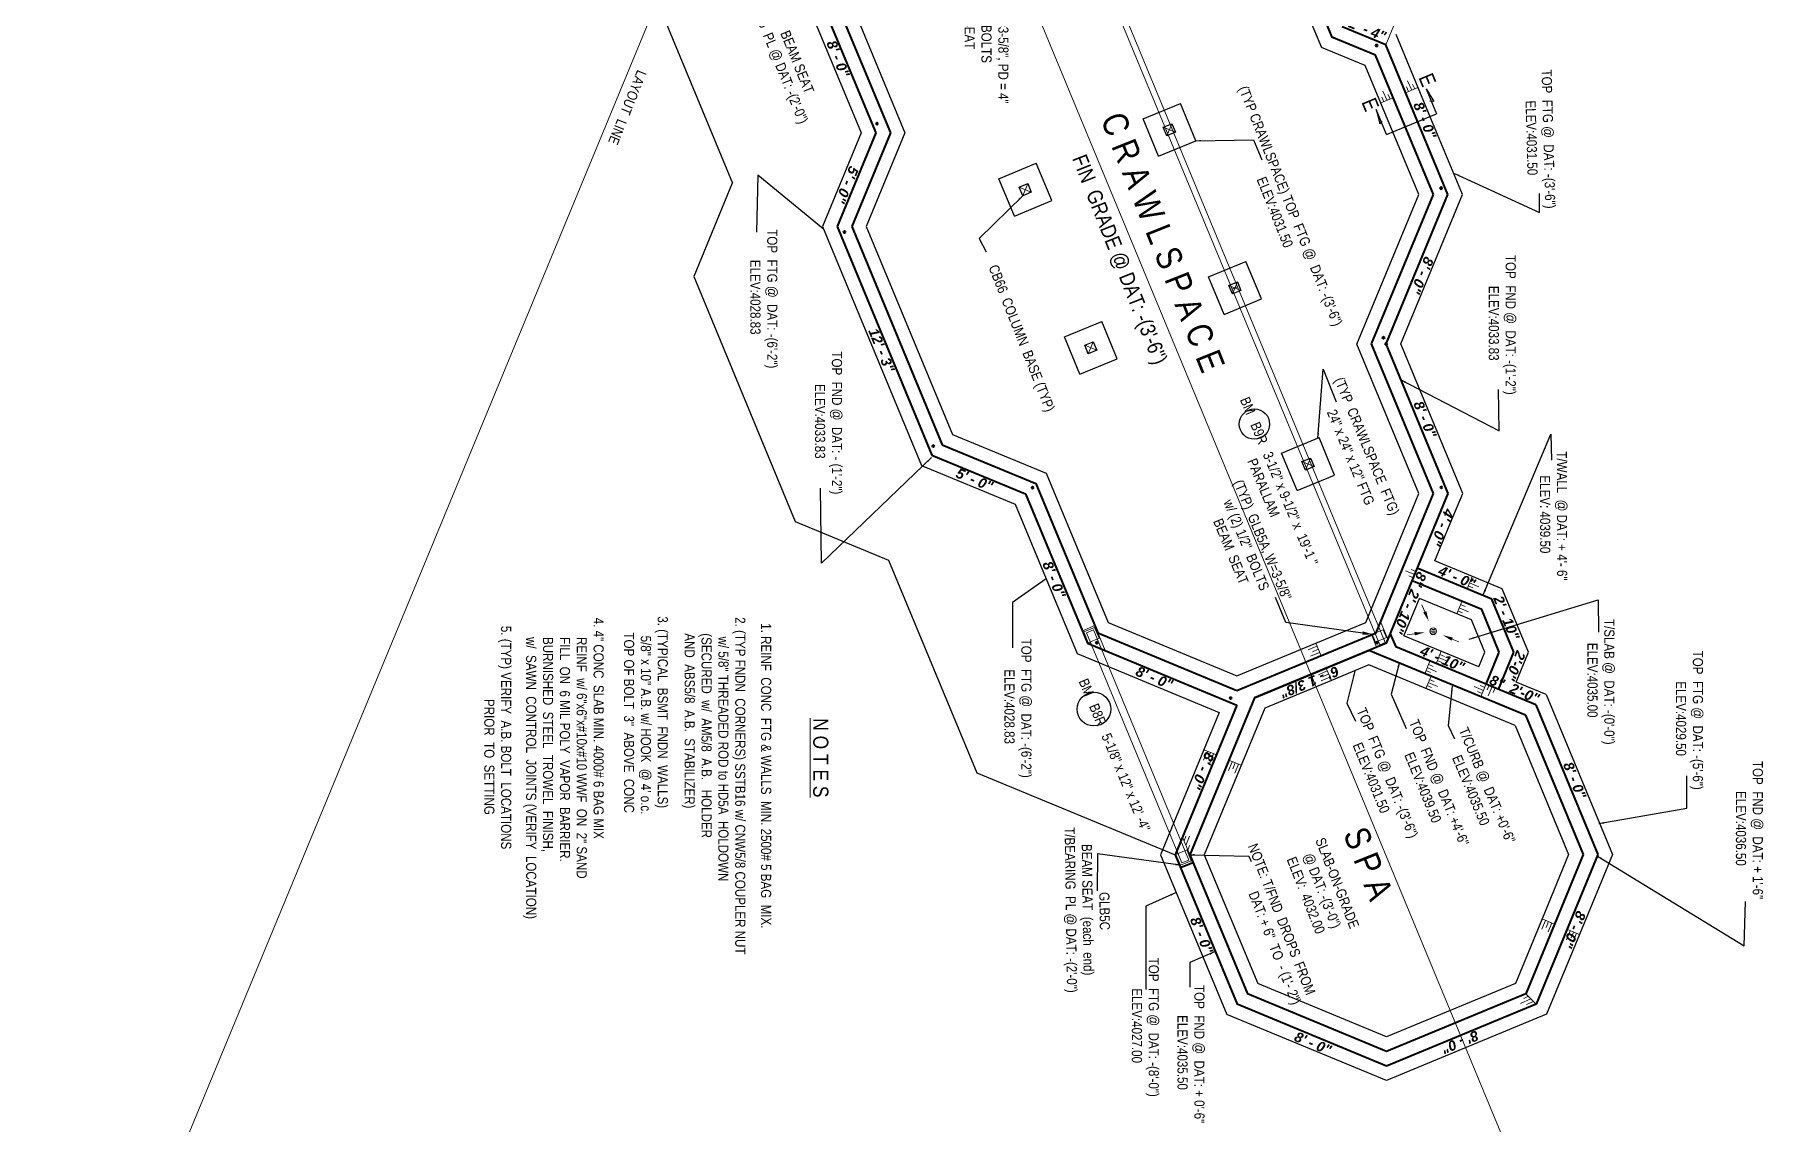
# Model space of a CAD drawing. Extents: x 1662 to 3024, y -14186 to -10515.
# Drawn here: x 1742 to 2768, y -13384 to -12739 of the extents above; entities that cross this region are included whole.
import ezdxf

# ---------------------------------------------------------------- set-up
doc = ezdxf.new("R2010")
doc.units = 0
doc.header["$LTSCALE"] = 50
doc.header["$MEASUREMENT"] = 0
doc.linetypes.add('HIDDEN', pattern=[0.375, 0.25, -0.125])
for name, color, linetype, lineweight in [('BALCONY', 12, 'HIDDEN', 30), ('BEAMS TEXT', 3, 'CONTINUOUS', 20), ('FLOOR BEAMS', 3, 'HIDDEN', 20), ('FOOTING', 7, 'HIDDEN', 30), ('FOOTING TEXT', 7, 'CONTINUOUS', 9), ('FOUNDATION', 7, 'CONTINUOUS', 40), ('FOUNDATION TEXT', 7, 'CONTINUOUS', 9), ('LAYOUT', 6, 'CONTINUOUS', 9), ('WALL FRAMING', 7, 'CONTINUOUS', 30)]:
    doc.layers.add(name, color=color, linetype=linetype, lineweight=lineweight)
for name, color, linetype in [('CONCRETE', 7, 'CONTINUOUS'), ('FL FRAMING STEEL', 7, 'CONTINUOUS'), ('LLTEXT', 7, 'CONTINUOUS')]:
    doc.layers.add(name, color=color, linetype=linetype)
doc.styles.add('ARCHENT', font='technical.ttf', dxfattribs={"height": 2})
doc.styles.add('ARCHENTLTD', font='technical.ttf', dxfattribs={"height": 6})
doc.dimstyles.new('ARCHENT', dxfattribs={"dimtxt": 6, "dimasz": 6, "dimexe": 9, "dimexo": 3, "dimgap": 1, "dimtad": 0, "dimtoh": 1, "dimdec": 3, "dimzin": 0, "dimdsep": 46, "dimlunit": 4, "dimtxsty": 'ARCHENTLTD', "dimcen": 6, "dimaunit": 1, "dimadec": 0, "dimazin": 0, "dimtfac": 1, "dimtdec": 3, "dimtofl": 0, "dimtmove": 0, "dimatfit": 3, "dimfxl": 1, "dimfrac": 2, "dimtolj": 1, "dimtzin": 0, "dimarcsym": 0})
doc.dimstyles.new('ARCHENTLTD', dxfattribs={"dimtxt": 2, "dimasz": 3, "dimexe": 6, "dimexo": 3, "dimgap": 2, "dimtad": 0, "dimdec": 3, "dimzin": 1, "dimdsep": 46, "dimlunit": 4, "dimtxsty": 'ARCHENT', "dimcen": 2, "dimadec": 0, "dimazin": 0, "dimtfac": 1, "dimtdec": 3, "dimtofl": 0, "dimtmove": 0, "dimatfit": 3, "dimfxl": 1, "dimfrac": 2, "dimtolj": 1, "dimtzin": 0, "dimarcsym": 0})

msp = doc.modelspace()

# ---------------------------------------------------------------- hatches: boundary and pattern name
at = {"layer": 'WALL FRAMING', "lineweight": 9, "ltscale": 150}
for points in [[(2538.163, -12745.3879, 1), (2538.163, -12744.7629, 1)], [(2538.163, -12745.3879, 1), (2538.163, -12744.7629, 1)], [(2241.605, -12791.7436, 1), (2241.605, -12791.1186, 1)], [(2241.605, -12791.7436, 1), (2241.605, -12791.1186, 1)], [(2576.4431, -12829.9981, 1), (2576.4431, -12829.3731, 1)], [(2576.4431, -12829.9981, 1), (2576.4431, -12829.3731, 1)], [(2222.339, -12855.9998, 1), (2222.339, -12855.3748, 1)], [(2222.339, -12855.9998, 1), (2222.339, -12855.3748, 1)], [(2542.2554, -12918.7447, 1), (2542.2554, -12918.1197, 1)], [(2542.2554, -12918.7447, 1), (2542.2554, -12918.1197, 1)], [(2274.8286, -12982.4654, -1), (2275.2712, -12982.9067, -1)], [(2274.8286, -12982.4654, -1), (2275.2712, -12982.9067, -1)], [(2333.7401, -13007.0729, -1), (2334.1823, -13007.5145, -1)], [(2333.7401, -13007.0729, -1), (2334.1823, -13007.5145, -1)], [(2576.5366, -13007.4415, 1), (2576.5366, -13006.8165, 1)], [(2576.5366, -13007.4415, 1), (2576.5366, -13006.8165, 1)], [(2372.0991, -13099.5943, 1), (2372.0991, -13098.9693, 1)], [(2372.0991, -13099.5943, 1), (2372.0991, -13098.9693, 1)], [(2538.4473, -13099.5676, 1), (2538.4473, -13098.9426, 1)], [(2538.4473, -13099.5676, 1), (2538.4473, -13098.9426, 1)], [(2451.5126, -13132.45, 1), (2451.5126, -13131.825, 1)], [(2451.5126, -13132.45, 1), (2451.5126, -13131.825, 1)]]:
    msp.add_hatch(color=256, dxfattribs=at).paths.add_polyline_path(points)

# ---------------------------------------------------------------- linework, layer by layer
at = {"layer": 'BALCONY', "color": 3, "linetype": 'HIDDEN', "lineweight": 25, "ltscale": 150}
msp.add_line((2106.0621, -12706.8133), (2155.7953, -12826.6376), dxfattribs=at)
at = {"layer": 'BALCONY', "linetype": 'HIDDEN', "lineweight": 25, "ltscale": 150}
for p, q in [((2155.7535, -12826.6376), (2132.8337, -12882.0828)), ((2132.8337, -12882.0828), (2193.0858, -13027.3743)), ((2193.0858, -13027.3743), (2248.4604, -13050.2649)), ((2248.4604, -13050.2649), (2300.8228, -13176.4241)), ((2248.5022, -13050.2649), (2300.8646, -13176.4241)), ((2300.8228, -13176.4241), (2418.6141, -13225.1163)), ((2300.8646, -13176.4241), (2418.49, -13225.0477))]:
    msp.add_line(p, q, dxfattribs=at)
at = {"layer": 'BEAMS TEXT', "linetype": 'Continuous', "lineweight": 30, "ltscale": 75}
for centre, radius in [((2465.6261, -12969.6096), 9), ((2370.3709, -13138.6672), 10)]:
    msp.add_circle(centre, radius, dxfattribs=at)
at = {"layer": 'CONCRETE', "lineweight": 20, "ltscale": 75}
msp.add_line((2543.6819, -12744.7252), (2555.3387, -12716.5267), dxfattribs=at)
at = {"layer": 'CONCRETE', "lineweight": 9, "ltscale": 50}
for p, q in [((2572.7363, -13091.4959), (2570.8878, -13091.4959)), ((2573.1865, -13092.4962), (2570.1751, -13092.4505)), ((2572.6776, -13093.3461), (2570.8291, -13093.3754))]:
    msp.add_line(p, q, dxfattribs=at)
msp.add_circle((2571.6688, -13092.4766), 2, dxfattribs=at)
at = {"layer": 'FL FRAMING STEEL', "color": 7, "lineweight": 9, "ltscale": 50}
for p, q in [((2566.7409, -13080.9464), (2565.0353, -13076.8747)), ((2560.7187, -13093.9736), (2556.3481, -13094.5939)), ((2582.9583, -13097.1309), (2587.0329, -13098.8295))]:
    msp.add_line(p, q, dxfattribs=at)
for points in [[(2565.8204, -13081.3372), (2569.086, -13086.4691), (2567.6613, -13080.5555)], [(2560.583, -13092.9828), (2566.6632, -13093.1595), (2560.8544, -13094.9643)], [(2582.5691, -13098.052), (2577.4317, -13094.7951), (2583.3476, -13096.2097)]]:
    msp.add_solid(points, dxfattribs=at)
at = {"layer": 'FLOOR BEAMS', "ltscale": 50}
for p, q in [((2326.683, -12586.5619), (2452.4248, -12889.5142)), ((2329.934, -12585.2154), (2455.6767, -12888.1674)), ((2452.4247, -12889.5138), (2540.0406, -13100.5567)), ((2455.6764, -12888.1667), (2452.4248, -12889.5142)), ((2455.6764, -12888.1667), (2543.2746, -13099.2172)), ((2365.8729, -13093.3318), (2370.0415, -13091.6059)), ((2426.6445, -13228.1574), (2370.0386, -13091.6071)), ((2422.4802, -13229.8858), (2365.8811, -13093.3284)), ((2543.275, -13099.2171), (2540.0406, -13100.5567)), ((2422.4802, -13229.8858), (2426.6474, -13228.1562))]:
    msp.add_line(p, q, dxfattribs=at)
at = {"layer": 'FOOTING', "ltscale": 75}
for p, q in [((2195.4338, -12708.2331), (2232.2357, -12796.9016)), ((2221.4104, -12708.2126), (2258.2122, -12796.8809)), ((2490.5842, -12710.5841), (2505.3686, -12746.2047)), ((2570.4165, -12788.2933), (2549.8017, -12738.6073)), ((2531.4433, -12756.9861), (2505.3686, -12746.2047)), ((2563.1457, -12833.3953), (2531.4428, -12756.9848)), ((2589.122, -12833.3773), (2570.4165, -12788.2933)), ((2232.2357, -12796.8993), (2209.3148, -12852.3457)), ((2258.2122, -12796.8832), (2235.2908, -12852.3309)), ((2526.4702, -12922.1141), (2563.1457, -12833.3941)), ((2552.4467, -12922.0979), (2589.122, -12833.3785)), ((2209.3148, -12852.3454), (2268.1153, -12994.1363)), ((2235.2908, -12852.3312), (2286.5094, -12975.8393)), ((2563.2718, -13010.7842), (2526.4702, -12922.1164)), ((2589.2483, -13010.7634), (2552.4467, -12922.0957)), ((2286.4995, -12975.8294), (2341.9528, -12998.6837)), ((2268.1009, -12994.205), (2323.6142, -13017.0841)), ((2341.9608, -12998.6918), (2378.7644, -13087.3642)), ((2323.6061, -13017.0761), (2360.4077, -13105.7438)), ((2531.6601, -13087.2539), (2559.6905, -13019.4456)), ((2559.6905, -13019.4456), (2563.2718, -13010.782)), ((2581.8695, -13028.6139), (2589.2483, -13010.7634)), ((2572.7012, -13050.7936), (2581.8695, -13028.6139)), ((2612.7292, -13067.3403), (2572.7016, -13050.7938)), ((2628.2815, -13104.809), (2612.7305, -13067.3411)), ((2554.3641, -13095.1539), (2563.5328, -13072.9734)), ((2594.3758, -13085.7231), (2563.533, -13072.9735)), ((2378.7629, -13087.3627), (2455.2354, -13118.9758)), ((2502.047, -13099.5451), (2531.6601, -13087.2539)), ((2602.3049, -13104.8294), (2594.3742, -13085.7216)), ((2455.233, -13118.9758), (2502.047, -13099.5451)), ((2598.7237, -13113.4904), (2554.3641, -13095.1538)), ((2360.4092, -13105.7453), (2444.7971, -13140.6305)), ((2533.4731, -13112.4856), (2511.2713, -13121.7004)), ((2620.3973, -13148.419), (2533.4708, -13112.4856)), ((2598.7238, -13113.4902), (2602.3049, -13104.8271)), ((2620.9034, -13122.6588), (2628.2813, -13104.8111)), ((2511.2713, -13121.7004), (2471.8215, -13138.0741)), ((2638.7506, -13130.036), (2620.9035, -13122.6587)), ((2638.7523, -13130.0377), (2678.0942, -13224.8259)), ((2444.7965, -13140.6291), (2409.9123, -13225.0174)), ((2471.8231, -13138.0725), (2435.8888, -13225.0011)), ((2620.3957, -13148.4174), (2652.1177, -13224.8466)), ((2409.9123, -13225.0196), (2449.2536, -13319.8063)), ((2435.8888, -13224.9988), (2467.6102, -13301.4266)), ((2652.1177, -13224.8444), (2636.3119, -13263.0801)), ((2678.0942, -13224.8281), (2658.4916, -13272.2487)), ((2636.3119, -13263.0801), (2620.5055, -13301.3174)), ((2658.4916, -13272.2487), (2638.8883, -13319.6708)), ((2544.0816, -13333.0372), (2467.6086, -13301.425)), ((2620.5071, -13301.3158), (2544.0793, -13333.0372)), ((2544.0979, -13359.0137), (2449.2551, -13319.8079)), ((2638.8868, -13319.6724), (2544.1001, -13359.0137))]:
    msp.add_line(p, q, dxfattribs=at)
at = {"layer": 'FOOTING', "lineweight": 9, "ltscale": 75}
for p, q in [((2544.3279, -12777.629), (2541.8231, -12772.1769)), ((2546.1453, -12776.7941), (2544.8929, -12774.068)), ((2562.6623, -12770.0434), (2555.2695, -12773.1007)), ((2557.1485, -12772.407), (2555.8962, -12769.6809)), ((2558.9659, -12771.572), (2556.4612, -12766.1199)), ((2560.7833, -12770.7371), (2559.5309, -12768.011)), ((2548.0243, -12776.1004), (2540.6315, -12779.1577)), ((2542.5105, -12778.464), (2541.2581, -12775.7379)), ((2560.7555, -13058.8438), (2555.1891, -13056.6043)), ((2560.009, -13060.6992), (2557.2258, -13059.5795)), ((2561.502, -13056.9883), (2558.7188, -13055.8686)), ((2592.4075, -13065.5559), (2595.1862, -13066.6867)), ((2593.2256, -13063.7271), (2598.7422, -13066.0865)), ((2594.0121, -13061.8882), (2596.7704, -13063.0679)), ((2586.2954, -13080.3417), (2589.0741, -13081.4725)), ((2587.1135, -13078.5129), (2592.6301, -13080.8723)), ((2587.8999, -13076.674), (2590.6582, -13077.8537)), ((2502.7332, -13101.3376), (2497.4344, -13103.5017)), ((2504.2456, -13105.0406), (2498.9468, -13107.2048)), ((2503.4894, -13103.1891), (2500.0421, -13104.5971)), ((2569.065, -13112.1225), (2571.7857, -13113.3864)), ((2574.07, -13109.916), (2576.8487, -13111.0468)), ((2574.8881, -13108.0872), (2580.4048, -13110.4466)), ((2575.6746, -13106.2483), (2578.4329, -13107.428)), ((2508.8916, -13116.0324), (2503.6097, -13118.2374)), ((2510.4326, -13119.7237), (2505.1506, -13121.9287)), ((2509.6621, -13117.8781), (2506.2258, -13119.3126)), ((2567.3798, -13115.7502), (2570.1005, -13117.0141)), ((2568.2224, -13113.9364), (2573.6639, -13116.4641)), ((2568.776, -13122.873), (2574.2926, -13125.2324)), ((2569.5625, -13121.0342), (2572.3208, -13122.2139)), ((2567.9579, -13124.7018), (2570.7366, -13125.8326)), ((2601.5882, -13127.6093), (2596.1029, -13125.178)), ((2600.7777, -13129.4378), (2598.0351, -13128.2221)), ((2602.3986, -13125.7809), (2599.656, -13124.5652)), ((2604.8605, -13124.522), (2603.7297, -13127.3007)), ((2606.6893, -13125.3401), (2604.3299, -13130.8568)), ((2608.5282, -13126.1266), (2607.3485, -13128.8849)), ((2437.6903, -13163.6779), (2435.4987, -13168.9655)), ((2439.5379, -13164.4438), (2438.1121, -13167.8837)), ((2441.3855, -13165.2096), (2439.1938, -13170.4971)), ((2452.389, -13169.8278), (2450.2382, -13175.1321)), ((2454.2424, -13170.5793), (2452.8432, -13174.0302)), ((2456.0959, -13171.3308), (2453.9451, -13176.6351)), ((2423.8517, -13216.8027), (2424.919, -13213.9989)), ((2424.9993, -13219.6313), (2427.1338, -13214.0238)), ((2426.1155, -13222.3207), (2427.1828, -13219.517)), ((2638.3742, -13263.9481), (2636.1826, -13269.2356)), ((2640.2218, -13264.7139), (2638.796, -13268.1538)), ((2642.0694, -13265.4797), (2639.8777, -13270.7672)), ((2653.0729, -13270.0979), (2650.9221, -13275.4022)), ((2654.9263, -13270.8494), (2653.5271, -13274.3003)), ((2656.7798, -13271.601), (2654.629, -13276.9053)), ((2629.7099, -13310.5198), (2623.6231, -13313.3439)), ((2628.224, -13309.0044), (2625.5027, -13310.267)), ((2631.2217, -13312.0231), (2627.1862, -13313.8955))]:
    msp.add_line(p, q, dxfattribs=at)
at = {"layer": 'FOOTING', "ltscale": 50}
for p, q in [((2399.5025, -12788.5907), (2421.6756, -12779.4063)), ((2430.86, -12801.5794), (2421.6756, -12779.4063)), ((2408.6869, -12810.7638), (2399.5025, -12788.5907)), ((2408.6869, -12810.7638), (2430.86, -12801.5794)), ((2313.9572, -12824.1074), (2336.1303, -12814.923)), ((2345.3147, -12837.0961), (2336.1303, -12814.923)), ((2323.1416, -12846.2805), (2313.9572, -12824.1074)), ((2323.1416, -12846.2805), (2345.3147, -12837.0961)), ((2438.4112, -12882.3624), (2460.5844, -12873.178)), ((2469.7688, -12895.3511), (2460.5844, -12873.178)), ((2447.5957, -12904.5355), (2438.4112, -12882.3624)), ((2447.5957, -12904.5355), (2469.7688, -12895.3511)), ((2352.8761, -12917.8642), (2375.0492, -12908.6798)), ((2384.2336, -12930.8529), (2375.0492, -12908.6798)), ((2362.0605, -12940.0373), (2352.8761, -12917.8642)), ((2362.0605, -12940.0373), (2384.2336, -12930.8529)), ((2481.7856, -12986.8391), (2503.9587, -12977.6547)), ((2513.1431, -12999.8278), (2503.9587, -12977.6547)), ((2490.97, -13009.0122), (2481.7856, -12986.8391)), ((2490.97, -13009.0122), (2513.1431, -12999.8278))]:
    msp.add_line(p, q, dxfattribs=at)
at = {"layer": 'FOOTING', "lineweight": 9, "ltscale": 1.5}
for p, q in [((2594.8813, -13059.9624), (2591.8253, -13067.355)), ((2588.7691, -13074.7482), (2585.713, -13082.1414)), ((2576.5438, -13104.3225), (2573.4879, -13111.7151)), ((2570.4317, -13119.1083), (2567.3755, -13126.5015))]:
    msp.add_line(p, q, dxfattribs=at)
at = {"layer": 'FOOTING', "lineweight": 20, "ltscale": 75}
for p, q in [((2502.0808, -13099.6266), (2505.1557, -13107.0121)), ((2508.2306, -13114.3975), (2511.3054, -13121.783)), ((2443.022, -13165.8665), (2435.6288, -13162.8103)), ((2457.8085, -13171.9789), (2450.4152, -13168.9227)), ((2643.7059, -13266.1366), (2636.3127, -13263.0804)), ((2658.4924, -13272.249), (2651.0991, -13269.1928))]:
    msp.add_line(p, q, dxfattribs=at)
at = {"layer": 'FOOTING TEXT', "linetype": 'Continuous', "lineweight": 30, "ltscale": 25}
for p, q in [((2567.5385, -12770.8318), (2573.665, -12785.6157)), ((2567.5385, -12770.8318), (2572.0273, -12778.3316)), ((2537.9643, -12783.0946), (2540.1029, -12791.5694)), ((2544.1002, -12797.8677), (2537.9736, -12783.0838)), ((2572.0273, -12778.3316), (2569.8105, -12778.1366)), ((2540.1029, -12791.5694), (2541.5306, -12789.8623)), ((2544.1002, -12797.8677), (2573.665, -12785.6157))]:
    msp.add_line(p, q, dxfattribs=at)
at = {"layer": 'FOUNDATION', "ltscale": 50}
for p, q in [((2494.964, -12700.1043), (2511.569, -12740.1115)), ((2543.9137, -13099.4905), (2465.6953, -13131.9551)), ((2632.6333, -13136.1639), (2549.4755, -13101.7896)), ((2626.5147, -13142.2912), (2533.4658, -13103.8269)), ((2465.6953, -13131.9551), (2427.2301, -13225.0061)), ((2455.2459, -13136.2921), (2418.571, -13225.0123)), ((2626.5147, -13142.2912), (2660.7764, -13224.8393)), ((2632.6333, -13136.1639), (2669.4355, -13224.8332)), ((2418.571, -13225.0123), (2455.3726, -13313.6801)), ((2427.2301, -13225.0061), (2461.4911, -13307.5528)), ((2660.7764, -13224.8393), (2626.6333, -13307.4348)), ((2669.4355, -13224.8332), (2632.7606, -13313.5534)), ((2544.0866, -13341.6959), (2461.4911, -13307.5528)), ((2626.6333, -13307.4348), (2544.0866, -13341.6959)), ((2544.0928, -13350.355), (2455.3726, -13313.6801)), ((2632.7606, -13313.5534), (2544.0928, -13350.355))]:
    msp.add_line(p, q, dxfattribs=at)
at = {"layer": 'FOUNDATION', "ltscale": 75}
for p, q in [((2204.0925, -12708.2258), (2240.8944, -12796.8943)), ((2212.7518, -12708.2199), (2249.5536, -12796.8882)), ((2537.5626, -12750.8594), (2511.569, -12740.1115)), ((2543.6819, -12744.7327), (2517.7226, -12733.999)), ((2571.8044, -12833.3891), (2537.5626, -12750.8594)), ((2580.4633, -12833.3835), (2543.6819, -12744.7327)), ((2240.8944, -12796.8943), (2217.9735, -12852.3407)), ((2249.5536, -12796.8882), (2226.6321, -12852.3359)), ((2535.1289, -12922.1091), (2571.8044, -12833.3891)), ((2543.7881, -12922.103), (2580.4633, -12833.3835)), ((2217.9735, -12852.3407), (2274.2119, -12988.0708)), ((2226.6321, -12852.3359), (2280.3885, -12981.9636)), ((2571.9305, -13010.7769), (2535.1289, -12922.1091)), ((2580.5896, -13010.7707), (2543.7881, -12922.103)), ((2274.2118, -12988.0708), (2329.7252, -13010.9499)), ((2280.3885, -12981.9636), (2335.8418, -13004.818)), ((2335.8418, -13004.818), (2372.6453, -13093.4904)), ((2329.7252, -13010.9499), (2366.5267, -13099.6176)), ((2537.7874, -13093.3724), (2571.9305, -13010.7769)), ((2543.9147, -13099.4909), (2580.5896, -13010.7707)), ((2366.5267, -13099.6176), (2455.2466, -13136.2936)), ((2372.6453, -13093.4904), (2455.2404, -13127.6344)), ((2455.2404, -13127.6344), (2537.7874, -13093.3724)), ((2465.6945, -13131.9571), (2533.3823, -13103.8625))]:
    msp.add_line(p, q, dxfattribs=at)
at = {"layer": 'FOUNDATION', "ltscale": 150}
for p, q in [((2606.6118, -13073.4681), (2562.2522, -13055.1308)), ((2600.4932, -13079.5954), (2559.196, -13062.524)), ((2610.9636, -13104.8221), (2600.4932, -13079.5954)), ((2619.6229, -13104.8163), (2606.6115, -13073.4673)), ((2603.0608, -13123.9396), (2610.9636, -13104.8221)), ((2610.454, -13126.9958), (2619.6226, -13104.8161))]:
    msp.add_line(p, q, dxfattribs=at)
at = {"layer": 'FOUNDATION', "color": 7, "lineweight": 9, "ltscale": 75}
for p, q in [((2363.4979, -13092.1505), (2370.8895, -13089.0902)), ((2364.3412, -13092.8837), (2370.8087, -13090.2059)), ((2373.4681, -13096.6546), (2370.8087, -13090.2059)), ((2540.5232, -13086.7542), (2544.8689, -13097.1827)), ((2367.0005, -13099.3324), (2364.3412, -13092.8837)), ((2367.0005, -13099.3324), (2373.4681, -13096.6546)), ((2372.682, -13093.4197), (2377.0097, -13103.8722)), ((2535.0822, -13094.4952), (2538.159, -13101.879)), ((2427.2301, -13225.0061), (2422.8934, -13214.5574)), ((2419.0317, -13224.8473), (2425.4969, -13222.1639)), ((2419.0317, -13224.8473), (2421.7148, -13231.2862)), ((2425.4969, -13222.1639), (2428.18, -13228.6028)), ((2421.7148, -13231.2862), (2428.18, -13228.6028))]:
    msp.add_line(p, q, dxfattribs=at)
at = {"layer": 'FOUNDATION', "linetype": 'HIDDEN', "lineweight": 9, "ltscale": 50}
for p, q in [((2542.02, -13091.6214), (2535.5524, -13094.3001)), ((2543.9332, -13096.2409), (2537.4656, -13098.9196))]:
    msp.add_line(p, q, dxfattribs=at)
at = {"layer": 'FOUNDATION', "lineweight": 9, "ltscale": 75}
for p, q in [((2542.02, -13091.6214), (2543.9332, -13096.2409)), ((2535.5524, -13094.3001), (2537.4656, -13098.9196))]:
    msp.add_line(p, q, dxfattribs=at)
at = {"layer": 'FOUNDATION', "color": 7, "ltscale": 75}
for p, q in [((2546.207, -13093.9458), (2549.4755, -13101.7896)), ((2421.758, -13232.6909), (2429.1468, -13229.6242))]:
    msp.add_line(p, q, dxfattribs=at)
at = {"layer": 'FOUNDATION', "lineweight": 20, "ltscale": 50}
for p, q in [((2569.7666, -13110.2465), (2566.7104, -13117.6397)), ((2603.0361, -13123.9993), (2599.9799, -13131.3925)), ((2626.6514, -13307.4784), (2632.7606, -13313.5534))]:
    msp.add_line(p, q, dxfattribs=at)
at = {"layer": 'FOUNDATION', "lineweight": 50, "ltscale": 1.5}
for centre in [(2538.163, -12745.0754), (2241.605, -12791.4311), (2576.4431, -12829.6856), (2222.339, -12855.6873), (2542.2331, -12918.4339), (2543.7881, -12922.103), (2275.0499, -12982.6861), (2333.9612, -13007.2937), (2576.5366, -13007.129), (2372.0991, -13099.2818), (2538.4473, -13099.2551), (2451.5126, -13132.1375)]:
    msp.add_circle(centre, 0.5, dxfattribs=at)
at = {"layer": 'LAYOUT', "color": 6, "ltscale": 150}
for p, q in [((1741.672, -13611.2695), (2222.4188, -12450.1327)), ((2703.6013, -13611.2695), (2222.4055, -12450.1006))]:
    msp.add_line(p, q, dxfattribs=at)
at = {"layer": 'WALL FRAMING', "color": 6, "lineweight": 9, "ltscale": 75}
for p, q in [((2418.7349, -12796.557), (2411.5488, -12793.5804)), ((2416.6301, -12791.4757), (2413.6535, -12798.6618)), ((2333.1896, -12832.0737), (2326.0035, -12829.0971)), ((2331.0848, -12826.9924), (2328.1083, -12834.1785)), ((2455.5486, -12885.2438), (2452.572, -12892.4299)), ((2457.6534, -12890.3251), (2450.4673, -12887.3485)), ((2372.1085, -12925.8306), (2364.9224, -12922.854)), ((2370.0037, -12920.7492), (2367.0271, -12927.9353)), ((2501.018, -12994.8054), (2493.8319, -12991.8288)), ((2498.9132, -12989.7241), (2495.9366, -12996.9102))]:
    msp.add_line(p, q, dxfattribs=at)
at = {"layer": 'WALL FRAMING', "color": 6, "ltscale": 75}
for points in [[(2416.6301, -12791.4757), (2418.7349, -12796.557), (2413.6535, -12798.6618), (2411.5488, -12793.5804)], [(2331.0848, -12826.9924), (2333.1896, -12832.0737), (2328.1083, -12834.1785), (2326.0035, -12829.0971)], [(2455.5486, -12885.2438), (2457.6534, -12890.3251), (2452.572, -12892.4299), (2450.4673, -12887.3485)], [(2370.0037, -12920.7492), (2372.1085, -12925.8306), (2367.0271, -12927.9353), (2364.9224, -12922.854)], [(2498.9132, -12989.7241), (2501.018, -12994.8054), (2495.9366, -12996.9102), (2493.8319, -12991.8288)]]:
    msp.add_lwpolyline(points, close=True, dxfattribs=at)
at = {"layer": 'WALL FRAMING', "lineweight": 9, "ltscale": 150}
for centre in [(2538.163, -12745.0754), (2538.163, -12745.0754), (2576.4431, -12829.6856), (2576.4431, -12829.6856), (2333.9612, -13007.2937), (2333.9612, -13007.2937), (2576.5366, -13007.129), (2576.5366, -13007.129), (2372.0991, -13099.2818), (2372.0991, -13099.2818), (2538.4473, -13099.2551), (2538.4473, -13099.2551), (2451.5126, -13132.1375), (2451.5126, -13132.1375)]:
    msp.add_circle(centre, 0.3125, dxfattribs=at)
at = {"layer": 'WALL FRAMING', "color": 9, "linetype": 'Continuous', "lineweight": 5, "ltscale": 150}
for centre in [(2538.163, -12745.0754), (2538.163, -12745.0754), (2241.605, -12791.4311), (2241.605, -12791.4311), (2576.4431, -12829.6856), (2576.4431, -12829.6856), (2222.339, -12855.6873), (2222.339, -12855.6873), (2275.0499, -12982.6861), (2275.0499, -12982.6861), (2576.5366, -13007.129), (2576.5366, -13007.129), (2538.4473, -13099.2551), (2538.4473, -13099.2551)]:
    msp.add_circle(centre, 0.3125, dxfattribs=at)

# ---------------------------------------------------------------- texts
at = {"layer": 'BEAMS TEXT', "linetype": 'Continuous', "lineweight": 9, "char_height": 6, "attachment_point": 5, "rotation": 292.6375, "style": 'ARCHENTLTD'}
for s, insert in [('BM   B9R   3-1/2" x 9-1/2" x  19\'-1 "\\PPARALLAM \\P\\P  ', (2466.4692, -13009.2429)), ('BM   B8R   5-1/8" x 12" x 12\' -4"\\P\\P  ', (2373.3866, -13169.7597))]:
    msp.add_mtext(s, dxfattribs=dict(at, insert=insert))
at = {"layer": 'FOOTING TEXT', "ltscale": 50, "char_height": 6, "attachment_point": 5, "style": 'ARCHENT'}
for s, insert, rotation in [(' GLB5C  BEAM SEAT\\PT/BEARING  PL @ DAT: -(2\'-0")', (2183.513, -12743.9573), 292.1521936), (' TOP  FTG @  DAT: -(3\'-6") \\PELEV:4031.50', (2635.0649, -12799.7248), 271.56078), ('(TYP CRAWLSPACE) TOP  FTG @  DAT: -(3\'-6") \\PELEV:4031.50', (2482.4067, -12842.0808), 291.7855899), (' TOP  FTG @  DAT: -(6\'-2") \\PELEV:4028.83', (2174.4441, -12894.3532), 270), ('5. (TYP) VERIFY  A.B. BOLT  LOCATIONS\\P            PRIOR  TO  SETTING', (2016.5134, -13155.5422), 270), (' T/SLAB @  DAT: -(0\'-0") \\PELEV:4035.00', (2671.2178, -13121.5034), 270), (' TOP  FTG @  DAT: -(6\'-2") \\PELEV:4028.83', (2325.2261, -13137.1777), 270), (' TOP  FTG @  DAT: -(5\'-6") \\PELEV:4029.50', (2723.7786, -13144.2874), 270), (' TOP  FTG @  DAT: -(3\'-6") \\PELEV:4031.50', (2539.5772, -13177.5184), 292.3267234), (' TOP  FND @  DAT: +4\'-6" \\PELEV:4039.50', (2570.2525, -13183.2746), 292.3267234), (' T/CURB @  DAT: +0\'-6" \\PELEV:4035.50', (2598.7116, -13184.8783), 292.7586085), (' GLB5C\\PBEAM SEAT  (each  end)\\PT/BEARING  PL @ DAT: -(2\'-0")', (2365.7953, -13257.6393), 270.8557136), (' TOP  FTG @  DAT: -(8\'-0") \\PELEV:4027.00', (2400.8472, -13326.4018), 270)]:
    msp.add_mtext(s, dxfattribs=dict(at, insert=insert, rotation=rotation))
at = {"layer": 'FOUNDATION TEXT', "color": 1, "lineweight": 20, "ltscale": 75, "insert": (2523.4415, -12728.4812), "char_height": 6, "attachment_point": 1, "rotation": 337.2855903, "style": 'ARCHENTLTD'}
msp.add_mtext('{\\fArial|b1|i1|c0|p34;2\' - 4"}', dxfattribs=at)
at = {"layer": 'FOUNDATION TEXT', "color": 1, "lineweight": 20, "ltscale": 75, "char_height": 6, "width": 48.625, "attachment_point": 1, "style": 'ARCHENTLTD'}
for s, insert, rotation in [('{\\fArial|b1|i1|c0|p34;8\' - 0"}', (2217.0355, -12741.3088), 292.2855903), ('{\\fArial|b1|i1|c0|p34;8\' - 0"}', (2565.2733, -12777.7996), 292.2855903), ('{\\fArial|b1|i1|c0|p34;5\' - 0"}', (2231.0372, -12818.3472), 247.2855903), ('{\\fArial|b1|i1|c0|p34;8\' - 0"}', (2572.3499, -12872.0455), 247.2855903), ('{\\fArial|b1|i1|c0|p34;12\' - 3"}', (2241.9158, -12911.9823), 292.2855903), ('{\\fArial|b1|i1|c0|p34;8\' - 0"}', (2565.3896, -12955.1783), 292.2855903), ('{\\fArial|b1|i1|c0|p34;5\' - 0"}', (2290.1598, -12995.4203), 337.2855903), ('{\\fArial|b1|i1|c0|p34;4\' - 0"}', (2584.3064, -13021.4675), 247.2855903), ('{\\fArial|b1|i1|c0|p34;8\' - 0"}', (2345.2077, -13050.1514), 292.2855903), ('{\\fArial|b1|i1|c0|p34;8"}', (2568.107, -13058.9401), 247.2855903), ('{\\fArial|b1|i1|c0|p34;4\' - 0"}', (2576.515, -13053.2709), 337.2855903), ('{\\fArial|b1|i1|c0|p34;2\' - 10"}', (2563.9086, -13069.3947), 247.2855903), ('{\\fArial|b1|i1|c0|p34;2\' - 10"}', (2612.8176, -13070.6601), 292.2855903), ('{\\fArial|b1|i1|c0|p34;4\' - 10"}', (2565.7499, -13100.7878), 337.2855903), ('{\\fArial|b1|i1|c0|p34;2\'-0"}', (2626.8717, -13105.7086), 247.6326606), ('{\\fArial|b1|i1|c0|p34;8\' - 0"}', (2396.9055, -13112.9637), 337.2855903), ('{\\fArial|b1|i1|c0|p34;6\' - 1 3/8"}', (2516.5988, -13118.5106), 202.2855903), ('{\\fArial|b1|i1|c0|p34;8"}', (2606.8699, -13118.0849), 337.2855903), ('{\\fArial|b1|i1|c0|p34;2\'-0"}', (2618.8188, -13123.0354), 337.2855903), ('{\\fArial|b1|i1|c0|p34;8\' - 0"}', (2442.1571, -13165.9017), 247.2855903), ('{\\fArial|b1|i1|c0|p34;8\' - 0"}', (2654.2351, -13169.24), 292.2855903), ('{\\fArial|b1|i1|c0|p34;8\' - 0"}', (2432.7834, -13261.1536), 292.2855903), ('{\\fArial|b1|i1|c0|p34;8\' - 0"}', (2662.6568, -13260.0417), 247.2855903), ('{\\fArial|b1|i1|c0|p34;8\' - 0"}', (2491.0383, -13329.6778), 337.2855903), ('{\\fArial|b1|i1|c0|p34;8\' - 0"}', (2599.4815, -13334.664), 202.2855903)]:
    msp.add_mtext(s, dxfattribs=dict(at, insert=insert, rotation=rotation))
at = {"layer": 'FOUNDATION TEXT', "lineweight": 30, "ltscale": 50, "char_height": 9, "attachment_point": 5, "rotation": 292.51939, "style": 'ARCHENT'}
for insert in [(2568.3231, -12765.4721), (2534.4805, -12780.0779)]:
    msp.add_mtext('E', dxfattribs=dict(at, insert=insert))
at = {"layer": 'FOUNDATION TEXT', "ltscale": 50, "attachment_point": 5, "style": 'ARCHENT'}
for s, insert, char_height, rotation in [('C R A W L S P A C E', (2411.2704, -12861.7353), 15, 291.7585502), ('FIN  GRADE @ DAT: -(3\'-6")', (2384.608, -12872.4199), 9, 291.5927186), ('CB66  COLUMN  BASE (TYP)', (2326.7213, -12918.9755), 6, 291.5927186), (' TOP  FND @  DAT: -(1\'-2") \\PELEV:4033.83', (2612.6922, -12909.7871), 6, 270), ('(TYP  CRAWLSPACE  FTG)', (2531.6122, -12983.0107), 6, 292.5103274), ('24" x 24" x 12" FTG', (2522.7856, -12989.3206), 6, 292.5103274), ('\\P T/WALL  @ DAT: + 4\'- 6" \\PELEV: 4039.50', (2648.1196, -13023.1351), 6, 270.1149334), (' TOP  FND @  DAT: + 1\'-6"\\PELEV:4036.50', (2759.3418, -13209.4322), 6, 270), ('SLAB-ON-GRADE\\P @ DAT: -(3\'-0")\\PELEV:  4032.00', (2505.4784, -13245.4471), 6, 291.3687797), ('S P A', (2533.1395, -13230.2701), 15, 291.7585503), ('NOTE: T/FND  DROPS  FROM\\P               DAT: + 6"  TO  - (1\'- 2")  ', (2476.3529, -13265.4069), 6, 291.3687797), (' TOP  FND @  DAT: + 0\'-6"\\PELEV:4035.50', (2427.9248, -13342.3294), 6, 270)]:
    msp.add_mtext(s, dxfattribs=dict(at, insert=insert, char_height=char_height, rotation=rotation))
at = {"layer": 'FOUNDATION TEXT', "lineweight": 9, "insert": (2212.8105, -12967.9369), "char_height": 6, "attachment_point": 5, "rotation": 270, "style": 'ARCHENT'}
msp.add_mtext(' TOP  FND @  DAT: - (1\'-2")\\PELEV:4033.83', dxfattribs=at)
at = {"layer": 'FOUNDATION TEXT', "color": 7, "linetype": 'Continuous', "lineweight": 9}
for s, insert, char_height, attachment_point, rotation, style in [('          4. 4" CONC  SLAB MIN. 4000# 6 BAG MIX\\P                REINF  w/ 6"x6"x#10x#10 WWF  ON  2" SAND\\P                FILL  ON  6 MIL POLY  VAPOR  BARRIER.\\P                BURNISHED  STEEL  TROWEL  FINISH,\\P                w/  SAWN  CONTROL  JOINTS (VERIFY  LOCATION)', (2055.5173, -13065.33), 6, 4, 270, 'ARCHENT'), ('3. (TYPICAL  BSMT  FNDN  WALLS)  \\P      5/8" x 10" A.B. w/ HOOK  @ 4\' o.c. \\P     TOP OF BOLT  3"  ABOVE  CONC', (2104.4468, -13083.6142), 6, 4, 270, 'ARCHENT'), ('2. (TYP FNDN  CORNERS) SSTB16 w/ CNW5/8 COUPLER NUT  \\P      w/ 5/8" THREADED ROD to HD5A  HOLDOWN\\P     (SECURED  w/  AM5/8  A.B.   HOLDER\\P     AND  ABS5/8  A.B.  STABILIZER) ', (2163.4898, -13084.1324), 6, 1, 270, 'ARCHENT'), ('             1. REINF  CONC  FTG & WALLS  MIN. 2500# 5 BAG  MIX.\\P                ', (2170.7817, -13062.8797), 6, 4, 270, 'ARCHENT'), ('{\\LN O T E S\\P}  ', (2212.7813, -13191.048), 9, 3, 270.0191667, 'ARCHENTLTD')]:
    msp.add_mtext(s, dxfattribs=dict(at, insert=insert, char_height=char_height, attachment_point=attachment_point, rotation=rotation, style=style))
at = {"layer": 'LAYOUT', "ltscale": 50, "insert": (2093.8371, -12780.9404), "char_height": 6, "attachment_point": 5, "rotation": 247.9254937, "style": 'ARCHENT'}
msp.add_mtext(' LAYOUT  LINE', dxfattribs=at)
at = {"layer": 'LLTEXT', "color": 7, "ltscale": 1.5, "char_height": 6, "attachment_point": 5, "style": 'ARCHENT'}
for s, insert, rotation in [(' (TYP)  GLB5A, W=3-5/8", PD = 4"\\Pw/ (2) 1/2"  BOLTS\\PBEAM  SEAT', (2306.5822, -12726.6962), 270), (' (TYP)  GLB5A, W=3-5/8"\\Pw/ (2) 1/2"  BOLTS\\PBEAM  SEAT', (2460.8758, -13041.2853), 292.559122)]:
    msp.add_mtext(s, dxfattribs=dict(at, insert=insert, rotation=rotation))

# ---------------------------------------------------------------- leaders
at = {"layer": 'FL FRAMING STEEL', "color": 7, "lineweight": 9, "ltscale": 50}
msp.add_leader([(2535.766, -13094.3377), (2484.3225, -13087.213), (2478.113, -13072.3938)], dimstyle='ARCHENT', override={"dimgap": 1, "dimtad": 0}, dxfattribs=at)
at = {"layer": 'FOOTING TEXT', "lineweight": 9, "ltscale": 10}
msp.add_leader([(2430.86, -12801.5794), (2465.0682, -12801.1018), (2470.0484, -12812.9394)], dimstyle='ARCHENTLTD', override={"dimgap": 1, "dimtad": 0}, dxfattribs=at)
at = {"layer": 'FOOTING TEXT', "ltscale": 10}
for points in [[(2209.638, -12853.7315), (2170.9683, -12822.0237), (2170.1846, -12855.7461)], [(2584.4556, -12821.0278), (2634.8633, -12844.2147), (2634.8633, -12832.7525)], [(2328.0956, -12834.1964), (2302.1672, -12859.5567), (2306.3398, -12867.4445)], [(2503.3184, -12977.8656), (2506.4597, -12937.0932), (2514.0818, -12956.4502)], [(2601.4474, -13070.9249), (2641.6076, -12975.6115), (2641.9901, -12990.9229)], [(2342.0069, -13061.4099), (2322.0611, -13075.4219), (2322.0553, -13102.2789)], [(2593.0409, -13097.2386), (2669.6733, -13073.8977), (2669.775, -13093.0875)], [(2551.6488, -13110.8889), (2546.7966, -13129.8032), (2555.7204, -13150.1751)], [(2525.2531, -13116.2352), (2520.4009, -13135.1494), (2525.5976, -13145.853)], [(2583.0391, -13125.033), (2580.6945, -13148.4549), (2584.4075, -13156.2998)], [(2669.9916, -13206.5817), (2722.3288, -13197.4269), (2722.2045, -13178.2704)], [(2421.721, -13231.1854), (2372.4137, -13224.3904), (2372.3156, -13246.4824)], [(2427.1901, -13225.0049), (2462.3182, -13225.7773), (2463.5975, -13229.0683)], [(2418.8036, -13247.6675), (2401.1206, -13255.6078), (2401.1206, -13304.894)]]:
    msp.add_leader(points, dimstyle='ARCHENTLTD', override={"dimgap": 1, "dimtad": 0}, dxfattribs=at)
at = {"layer": 'FOUNDATION TEXT', "lineweight": 9, "ltscale": 10}
for points in [[(2552.516, -12943.375, -3866.473), (2610.9483, -12973.6228, -3866.473), (2610.5453, -12949.0212, -3866.473)], [(2274.0543, -12989.4463, -3866.473), (2208.6948, -13052.1529, -3866.473), (2208.1386, -13007.6204, -3866.473)]]:
    msp.add_leader(points, dimstyle='ARCHENTLTD', override={"dimgap": 1, "dimtad": 0}, dxfattribs=at)
at = {"layer": 'FOUNDATION TEXT', "ltscale": 10}
for points in [[(2669.1995, -13225.8251, -3866.473), (2756.1914, -13279.1515, -3866.473), (2756.9797, -13252.7487, -3866.473)], [(2441.9627, -13282.6904), (2427.2289, -13289.0139), (2427.2289, -13303.5883)]]:
    msp.add_leader(points, dimstyle='ARCHENTLTD', override={"dimgap": 1, "dimtad": 0}, dxfattribs=at)

doc.saveas('drawing.dxf')
